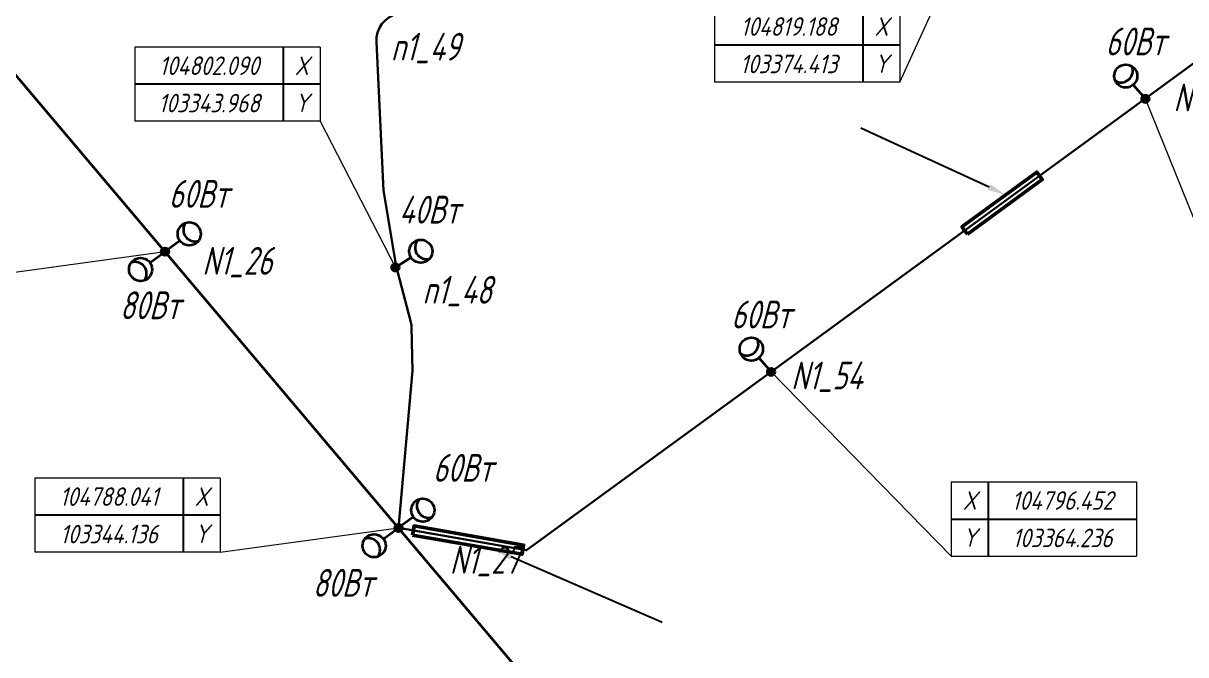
# Model space of a CAD drawing. Header units: millimetres. Extents: x -5263 to 103757798, y 0 to 105184226.
# Drawn here: x 103323891 to 103386612, y 104781197 to 104815260 of the extents above; entities that cross this region are included whole.
import ezdxf
from ezdxf import colors
from ezdxf.entities.mleader import LeaderData, LeaderLine
from ezdxf.enums import TextEntityAlignment as Align
from ezdxf.math import Vec2, Vec3

# ---------------------------------------------------------------- set-up
doc = ezdxf.new("R2010")
doc.units = ezdxf.units.MM
doc.set_wipeout_variables(frame=1)
doc.linetypes.add('CONTINOUS', pattern=[0])
for name, color, linetype, lineweight in [('_ПР_НО', 10, 'Continuous', 30), ('ЭО_Пл_Опора', 10, 'Continuous', 35), ('ЭО_Пл_Опора_Светильники', 10, 'Continuous', 35), ('ЭО_Пл_Распред_Сеть', 10, 'Continuous', 35), ('ЭО_Пл_Светильники', 10, 'Continuous', 25), ('ЭО_Пл_Светильники_Текст', 10, 'Continuous', 20), ('ЭО_Пл_Сеть_Освещения_В земле', 3, 'ID_N', 30), ('ЭО_Пл_Сеть_Освещения_Текст', 10, 'Continuous', 20), ('ЭС_Координата', 7, 'Continuous', 25)]:
    doc.layers.add(name, color=color, linetype=linetype, lineweight=lineweight)
doc.layers.get('0').off()
doc.styles.add('ПБГС', font='simplex.shx', dxfattribs={"width": 0.8, "oblique": 15})
doc.linetypes.add('ID_N', pattern='A,0,3,-3,["N",ПБГС,S=1.2,R=0,X=-1,Y=-0.5],-3,6', length=15)

# ---------------------------------------------------------------- blocks, each defined once
blk = doc.blocks.new('_None')
blk = doc.blocks.new('промежуточная')
h = blk.add_hatch(color=255)
edge = h.paths.add_edge_path()
edge.add_arc((0, 0), 0.833, 0, 360)
at = {"lineweight": 30}
blk.add_circle((0, 0), 0.833, dxfattribs=at)
blk = doc.blocks.new('*U33')
at = {"layer": 'ЭО_Пл_Светильники'}
blk.add_line((0, 2), (0, 0), dxfattribs=at)
at = {"layer": 'ЭО_Пл_Светильники', "linetype": 'ByBlock', "xscale": 250, "yscale": 250, "zscale": 250}
blk.add_blockref('промежуточная', (0, 0), dxfattribs=at)
at = {"style": 'ПБГС', "oblique": 15, "width": 0.7, "flags": 1}
blk.add_attdef('NAME', (0, -6), '', height=3.5, dxfattribs=at)
at = {"layer": 'ЭО_Пл_Светильники_Текст', "style": 'ПБГС', "oblique": 15, "width": 0.7, "flags": 1}
for tag, p in [('TYPE', (0, 0)), ('MANUFACTURER', (0, -12)), ('SPECIFICATION_SECTION', (0, -18)), ('POWER', (0, -24)), ('GROUP', (0, -30))]:
    blk.add_attdef(tag, p, '', height=3.5, dxfattribs=at)
at = {"layer": 'ЭО_Пл_Светильники_Текст', "style": 'ПБГС', "oblique": 15, "width": 0.7}
blk.add_attdef('N_PYLON', (2768, -2474), '', height=1500, dxfattribs=at)
blk = doc.blocks.new('*U34')
at = {"layer": 'ЭО_Пл_Светильники'}
blk.add_line((0, 2), (0, 0), dxfattribs=at)
at = {"layer": 'ЭО_Пл_Светильники', "linetype": 'ByBlock', "xscale": 250, "yscale": 250, "zscale": 250}
blk.add_blockref('промежуточная', (0, 0), dxfattribs=at)
at = {"style": 'ПБГС', "oblique": 15, "width": 0.7, "flags": 1}
blk.add_attdef('NAME', (0, -6), '', height=3.5, dxfattribs=at)
at = {"layer": 'ЭО_Пл_Светильники_Текст', "style": 'ПБГС', "oblique": 15, "width": 0.7, "flags": 1}
for tag, p in [('TYPE', (0, 0)), ('MANUFACTURER', (0, -12)), ('SPECIFICATION_SECTION', (0, -18)), ('POWER', (0, -24)), ('GROUP', (0, -30))]:
    blk.add_attdef(tag, p, '', height=3.5, dxfattribs=at)
at = {"layer": 'ЭО_Пл_Светильники_Текст', "style": 'ПБГС', "oblique": 15, "width": 0.7}
blk.add_attdef('N_PYLON', (1079, -941), '', height=1500, dxfattribs=at)
blk = doc.blocks.new('*U35')
at = {"layer": 'ЭО_Пл_Светильники'}
blk.add_line((0, 2), (0, 0), dxfattribs=at)
at = {"layer": 'ЭО_Пл_Светильники', "linetype": 'ByBlock', "xscale": 250, "yscale": 250, "zscale": 250}
blk.add_blockref('промежуточная', (0, 0), dxfattribs=at)
at = {"style": 'ПБГС', "oblique": 15, "width": 0.7, "flags": 1}
blk.add_attdef('NAME', (0, -6), '', height=3.5, dxfattribs=at)
at = {"layer": 'ЭО_Пл_Светильники_Текст', "style": 'ПБГС', "oblique": 15, "width": 0.7}
blk.add_attdef('N_PYLON', (1513, -679), '', height=1500, dxfattribs=at)
at = {"layer": 'ЭО_Пл_Светильники_Текст', "style": 'ПБГС', "oblique": 15, "width": 0.7, "flags": 1}
for tag, p in [('TYPE', (0, 0)), ('MANUFACTURER', (0, -12)), ('SPECIFICATION_SECTION', (0, -18)), ('POWER', (0, -24)), ('GROUP', (0, -30))]:
    blk.add_attdef(tag, p, '', height=3.5, dxfattribs=at)
blk = doc.blocks.new('*U382')
at = {"layer": 'ЭО_Пл_Светильники'}
blk.add_line((0, 2), (0, 0), dxfattribs=at)
at = {"layer": 'ЭО_Пл_Светильники', "linetype": 'ByBlock', "xscale": 250, "yscale": 250, "zscale": 250}
blk.add_blockref('промежуточная', (0, 0), dxfattribs=at)
at = {"style": 'ПБГС', "oblique": 15, "width": 0.7, "flags": 1}
blk.add_attdef('NAME', (0, -6), '', height=3.5, dxfattribs=at)
at = {"layer": 'ЭО_Пл_Светильники_Текст', "style": 'ПБГС', "oblique": 15, "width": 0.7, "flags": 1}
for tag, p in [('TYPE', (0, 0)), ('MANUFACTURER', (0, -12)), ('SPECIFICATION_SECTION', (0, -18)), ('POWER', (0, -24)), ('GROUP', (0, -30))]:
    blk.add_attdef(tag, p, '', height=3.5, dxfattribs=at)
at = {"layer": 'ЭО_Пл_Светильники_Текст', "style": 'ПБГС', "oblique": 15, "width": 0.7}
blk.add_attdef('N_PYLON', (2010, -1246), '', height=1500, dxfattribs=at)
blk = doc.blocks.new('*U438')
at = {"layer": 'ЭО_Пл_Светильники'}
blk.add_line((0, 2), (0, 0), dxfattribs=at)
at = {"layer": 'ЭО_Пл_Светильники', "linetype": 'ByBlock', "xscale": 250, "yscale": 250, "zscale": 250}
blk.add_blockref('промежуточная', (0, 0), dxfattribs=at)
at = {"style": 'ПБГС', "oblique": 15, "width": 0.7, "flags": 1}
blk.add_attdef('NAME', (0, -6), '', height=3.5, dxfattribs=at)
at = {"layer": 'ЭО_Пл_Светильники_Текст', "style": 'ПБГС', "oblique": 15, "width": 0.7, "flags": 1}
for tag, p in [('TYPE', (0, 0)), ('MANUFACTURER', (0, -12)), ('SPECIFICATION_SECTION', (0, -18)), ('POWER', (0, -24)), ('GROUP', (0, -30))]:
    blk.add_attdef(tag, p, '', height=3.5, dxfattribs=at)
at = {"layer": 'ЭО_Пл_Светильники_Текст', "style": 'ПБГС', "oblique": 15, "width": 0.7}
blk.add_attdef('N_PYLON', (-1051, -2734), '', height=1500, dxfattribs=at)
blk = doc.blocks.new('*U380')
at = {"layer": 'ЭО_Пл_Светильники'}
blk.add_line((0, 2), (0, 0), dxfattribs=at)
at = {"layer": 'ЭО_Пл_Светильники', "linetype": 'ByBlock', "xscale": 250, "yscale": 250, "zscale": 250}
blk.add_blockref('промежуточная', (0, 0), dxfattribs=at)
at = {"style": 'ПБГС', "oblique": 15, "width": 0.7, "flags": 1}
blk.add_attdef('NAME', (0, -6), '', height=3.5, dxfattribs=at)
at = {"layer": 'ЭО_Пл_Светильники_Текст', "style": 'ПБГС', "oblique": 15, "width": 0.7, "flags": 1}
for tag, p in [('TYPE', (0, 0)), ('MANUFACTURER', (0, -12)), ('SPECIFICATION_SECTION', (0, -18)), ('POWER', (0, -24)), ('GROUP', (0, -30))]:
    blk.add_attdef(tag, p, '', height=3.5, dxfattribs=at)
at = {"layer": 'ЭО_Пл_Светильники_Текст', "style": 'ПБГС', "oblique": 15, "width": 0.7}
blk.add_attdef('N_PYLON', (1467, -1955), '', height=1500, dxfattribs=at)
blk = doc.blocks.new('*U255')
at = {"layer": 'ЭО_Пл_Опора_Светильники'}
h = blk.add_hatch(color=256, dxfattribs=at)
h.dxf.hatch_style = 1
h.paths.add_polyline_path([(-117, 161, 1), (117, -161, 1)])
blk.add_line((-807, -590), (0, 0), dxfattribs=at)
for centre, radius in [((0, 0), 199), ((-1312, -959), 625)]:
    blk.add_circle(centre, radius, dxfattribs=at)
blk.add_arc((-1614, -1181), 625, 323.64541, 108.7302, dxfattribs=at)
at = {"style": 'ПБГС', "oblique": 15, "width": 0.7, "flags": 1}
for tag, p, height in [('TYPE', (-1704, -2539), 525000), ('NAME', (0, -3506), 875), ('MANUFACTURER', (0, -5006), 875), ('SPECIFICATION_SECTION', (0, -6506), 875), ('GROUP', (0, -9506), 875)]:
    blk.add_attdef(tag, p, '', height=height, dxfattribs=at)
at = {"layer": 'ЭО_Пл_Светильники_Текст', "style": 'ПБГС', "oblique": 15, "width": 0.7}
blk.add_attdef('POWER', (-2434, -3642), '', height=1500, dxfattribs=at)
blk = doc.blocks.new('*U238')
at = {"layer": 'ЭО_Пл_Опора_Светильники'}
h = blk.add_hatch(color=256, dxfattribs=at)
h.dxf.hatch_style = 1
h.paths.add_polyline_path([(117, -161, 1), (-117, 161, 1)])
blk.add_line((808, 590), (0, 0), dxfattribs=at)
for centre, radius in [((1312, 958), 625), ((0, 0), 199)]:
    blk.add_circle(centre, radius, dxfattribs=at)
blk.add_arc((1615, 1179), 625, 143.5876, 288.6724, dxfattribs=at)
at = {"style": 'ПБГС', "oblique": 15, "width": 0.7, "flags": 1}
for tag, p, height in [('TYPE', (-1704, -2539), 525000), ('NAME', (0, -3506), 875), ('MANUFACTURER', (0, -5006), 875), ('SPECIFICATION_SECTION', (0, -6506), 875), ('GROUP', (0, -9506), 875)]:
    blk.add_attdef(tag, p, '', height=height, dxfattribs=at)
at = {"layer": 'ЭО_Пл_Светильники_Текст', "style": 'ПБГС', "oblique": 15, "width": 0.7}
blk.add_attdef('POWER', (202, 2368), '', height=1500, dxfattribs=at)
blk = doc.blocks.new('*U244')
at = {"layer": 'ЭО_Пл_Опора_Светильники'}
h = blk.add_hatch(color=256, dxfattribs=at)
h.dxf.hatch_style = 1
h.paths.add_polyline_path([(-117, 161, 1), (117, -161, 1)])
blk.add_line((-807, -590), (0, 0), dxfattribs=at)
for centre, radius in [((0, 0), 199), ((-1312, -959), 625)]:
    blk.add_circle(centre, radius, dxfattribs=at)
blk.add_arc((-1614, -1181), 625, 323.64541, 108.7302, dxfattribs=at)
at = {"style": 'ПБГС', "oblique": 15, "width": 0.7, "flags": 1}
for tag, p, height in [('TYPE', (-1704, -2539), 525000), ('NAME', (0, -3506), 875), ('MANUFACTURER', (0, -5006), 875), ('SPECIFICATION_SECTION', (0, -6506), 875), ('GROUP', (0, -9506), 875)]:
    blk.add_attdef(tag, p, '', height=height, dxfattribs=at)
at = {"layer": 'ЭО_Пл_Светильники_Текст', "style": 'ПБГС', "oblique": 15, "width": 0.7}
blk.add_attdef('POWER', (-4626, -3713), '', height=1500, dxfattribs=at)
blk = doc.blocks.new('*U243')
at = {"layer": 'ЭО_Пл_Опора_Светильники'}
h = blk.add_hatch(color=256, dxfattribs=at)
h.dxf.hatch_style = 1
h.paths.add_polyline_path([(117, -161, 1), (-117, 161, 1)])
blk.add_line((808, 590), (0, 0), dxfattribs=at)
for centre, radius in [((1312, 958), 625), ((0, 0), 199)]:
    blk.add_circle(centre, radius, dxfattribs=at)
blk.add_arc((1615, 1179), 625, 143.5876, 288.6724, dxfattribs=at)
at = {"style": 'ПБГС', "oblique": 15, "width": 0.7, "flags": 1}
for tag, p, height in [('TYPE', (-1704, -2539), 525000), ('NAME', (0, -3506), 875), ('MANUFACTURER', (0, -5006), 875), ('SPECIFICATION_SECTION', (0, -6506), 875), ('GROUP', (0, -9506), 875)]:
    blk.add_attdef(tag, p, '', height=height, dxfattribs=at)
at = {"layer": 'ЭО_Пл_Светильники_Текст', "style": 'ПБГС', "oblique": 15, "width": 0.7}
blk.add_attdef('POWER', (1860, 2493), '', height=1500, dxfattribs=at)
blk = doc.blocks.new('*U221')
at = {"layer": 'ЭО_Пл_Опора_Светильники'}
h = blk.add_hatch(color=256, dxfattribs=at)
h.dxf.hatch_style = 1
h.paths.add_polyline_path([(151, 130, 1), (-151, -130, 1)])
blk.add_line((-654, 757), (0, 0), dxfattribs=at)
for centre, radius in [((-1062, 1230), 625), ((0, 0), 199)]:
    blk.add_circle(centre, radius, dxfattribs=at)
blk.add_arc((-1308, 1513), 625, 238.28755, 23.37234, dxfattribs=at)
at = {"style": 'ПБГС', "oblique": 15, "width": 0.7, "flags": 1}
for tag, p, height in [('TYPE', (-1704, -2539), 525000), ('NAME', (0, -3506), 875), ('MANUFACTURER', (0, -5006), 875), ('SPECIFICATION_SECTION', (0, -6506), 875), ('GROUP', (0, -9506), 875)]:
    blk.add_attdef(tag, p, '', height=height, dxfattribs=at)
at = {"layer": 'ЭО_Пл_Светильники_Текст', "style": 'ПБГС', "oblique": 15, "width": 0.7}
blk.add_attdef('POWER', (-2150, 2346), '', height=1500, dxfattribs=at)
blk = doc.blocks.new('*U379')
at = {"layer": 'ЭО_Пл_Опора_Светильники'}
h = blk.add_hatch(color=256, dxfattribs=at)
h.dxf.hatch_style = 1
h.paths.add_polyline_path([(107, -168, 1), (-107, 168, 1)])
blk.add_line((843, 537), (0, 0), dxfattribs=at)
for centre, radius in [((1371, 873), 625), ((0, 0), 199)]:
    blk.add_circle(centre, radius, dxfattribs=at)
blk.add_arc((1687, 1074), 625, 139.9477, 285.03249, dxfattribs=at)
at = {"style": 'ПБГС', "oblique": 15, "width": 0.7, "flags": 1}
for tag, p, height in [('TYPE', (-1704, -2539), 525000), ('NAME', (0, -3506), 875), ('MANUFACTURER', (0, -5006), 875), ('SPECIFICATION_SECTION', (0, -6506), 875), ('GROUP', (0, -9506), 875)]:
    blk.add_attdef(tag, p, '', height=height, dxfattribs=at)
at = {"layer": 'ЭО_Пл_Светильники_Текст', "style": 'ПБГС', "oblique": 15, "width": 0.7}
blk.add_attdef('POWER', (202, 2368), '', height=1500, dxfattribs=at)
blk = doc.blocks.new('*U497')
blk.add_wipeout([(-19.24, -2.63), (-19.24, 5.37), (-39.24, 5.37), (-39.24, -2.63)])
at = {"lineweight": 0}
blk.add_line((-19.24, -2.63), (0, 0), dxfattribs=at)
at = {"color": 0, "lineweight": 0, "transparency": 16777216}
for points in [[(-39.24, 5.37), (-39.24, -2.63), (-39.24, -2.63), (-39.24, -2.63)], [(-19.24, 5.37), (-39.24, 5.37)], [(-19.24, 5.37), (-19.24, -2.63), (-19.24, -2.63), (-19.24, -2.63)], [(-19.24, -2.63), (-39.24, -2.63)]]:
    blk.add_lwpolyline(points, dxfattribs=at)
at = {"transparency": 16777216}
for points in [[(-23.24, 5.37), (-23.24, -2.63)], [(-19.24, 1.37), (-39.24, 1.37)]]:
    blk.add_lwpolyline(points, dxfattribs=at)
at = {"color": 7, "transparency": 16777216, "char_height": 2, "width": 4, "attachment_point": 5, "style": 'ПБГС'}
for s, insert in [('X', (-21.24, 3.37)), ('Y', (-21.24, -0.63))]:
    blk.add_mtext(s, dxfattribs=dict(at, insert=insert))
at = {"color": 250, "transparency": 16777216, "style": 'ПБГС', "oblique": 15, "width": 0.8, "flags": 8}
for tag, p in [('КООРДИНАТАY', (-31.24, 3.37)), ('КООРДИНАТАX', (-31.24, -0.67))]:
    blk.add_attdef(tag, text='', height=2, dxfattribs=at).set_placement(p, align=Align.MIDDLE_CENTER)
blk = doc.blocks.new('*U516')
blk.add_wipeout([(19.44, -19.87), (19.44, -11.87), (39.44, -11.87), (39.44, -19.87)])
at = {"lineweight": 0}
blk.add_line((19.44, -19.87), (0, 0), dxfattribs=at)
at = {"color": 0, "lineweight": 0, "transparency": 16777216}
for points in [[(19.44, -11.87), (19.44, -19.87), (19.44, -19.87), (19.44, -19.87)], [(19.44, -11.87), (39.44, -11.87)], [(39.44, -11.87), (39.44, -19.87), (39.44, -19.87), (39.44, -19.87)], [(19.44, -19.87), (39.44, -19.87)]]:
    blk.add_lwpolyline(points, dxfattribs=at)
at = {"transparency": 16777216}
for points in [[(23.44, -11.87), (23.44, -19.87)], [(19.44, -15.87), (39.44, -15.87)]]:
    blk.add_lwpolyline(points, dxfattribs=at)
at = {"color": 7, "transparency": 16777216, "char_height": 2, "width": 4, "attachment_point": 5, "style": 'ПБГС'}
for s, insert in [('X', (21.44, -13.87)), ('Y', (21.44, -17.87))]:
    blk.add_mtext(s, dxfattribs=dict(at, insert=insert))
at = {"color": 250, "transparency": 16777216, "style": 'ПБГС', "oblique": 15, "width": 0.8, "flags": 8}
for tag, p in [('КООРДИНАТАY', (31.44, -13.87)), ('КООРДИНАТАX', (31.44, -17.91))]:
    blk.add_attdef(tag, text='', height=2, dxfattribs=at).set_placement(p, align=Align.MIDDLE_CENTER)
blk = doc.blocks.new('*U517')
blk.add_wipeout([(11.09, -27.43), (11.09, -19.43), (31.09, -19.43), (31.09, -27.43)])
at = {"lineweight": 0}
blk.add_line((11.09, -27.43), (0, 0), dxfattribs=at)
at = {"color": 0, "lineweight": 0, "transparency": 16777216}
for points in [[(11.09, -19.43), (11.09, -27.43), (11.09, -27.43), (11.09, -27.43)], [(11.09, -19.43), (31.09, -19.43)], [(31.09, -19.43), (31.09, -27.43), (31.09, -27.43), (31.09, -27.43)], [(11.09, -27.43), (31.09, -27.43)]]:
    blk.add_lwpolyline(points, dxfattribs=at)
at = {"transparency": 16777216}
for points in [[(15.09, -19.43), (15.09, -27.43)], [(11.09, -23.43), (31.09, -23.43)]]:
    blk.add_lwpolyline(points, dxfattribs=at)
at = {"color": 7, "transparency": 16777216, "char_height": 2, "width": 4, "attachment_point": 5, "style": 'ПБГС'}
for s, insert in [('X', (13.09, -21.43)), ('Y', (13.09, -25.43))]:
    blk.add_mtext(s, dxfattribs=dict(at, insert=insert))
at = {"color": 250, "transparency": 16777216, "style": 'ПБГС', "oblique": 15, "width": 0.8, "flags": 8}
for tag, p in [('КООРДИНАТАY', (23.09, -21.43)), ('КООРДИНАТАX', (23.09, -25.47))]:
    blk.add_attdef(tag, text='', height=2, dxfattribs=at).set_placement(p, align=Align.MIDDLE_CENTER)
blk = doc.blocks.new('*U527')
blk.add_wipeout([(-8.1, 15.76), (-8.1, 23.76), (-28.1, 23.76), (-28.1, 15.76)])
at = {"lineweight": 0}
blk.add_line((-8.1, 15.76), (0, 0), dxfattribs=at)
at = {"color": 0, "lineweight": 0, "transparency": 16777216}
for points in [[(-28.1, 23.76), (-28.1, 15.76), (-28.1, 15.76), (-28.1, 15.76)], [(-8.1, 23.76), (-28.1, 23.76)], [(-8.1, 23.76), (-8.1, 15.76), (-8.1, 15.76), (-8.1, 15.76)], [(-8.1, 15.76), (-28.1, 15.76)]]:
    blk.add_lwpolyline(points, dxfattribs=at)
at = {"transparency": 16777216}
for points in [[(-12.1, 23.76), (-12.1, 15.76)], [(-8.1, 19.76), (-28.1, 19.76)]]:
    blk.add_lwpolyline(points, dxfattribs=at)
at = {"color": 7, "transparency": 16777216, "char_height": 2, "width": 4, "attachment_point": 5, "style": 'ПБГС'}
for s, insert in [('X', (-10.1, 21.76)), ('Y', (-10.1, 17.76))]:
    blk.add_mtext(s, dxfattribs=dict(at, insert=insert))
at = {"color": 250, "transparency": 16777216, "style": 'ПБГС', "oblique": 15, "width": 0.8, "flags": 8}
for tag, p in [('КООРДИНАТАY', (-20.1, 21.76)), ('КООРДИНАТАX', (-20.1, 17.73))]:
    blk.add_attdef(tag, text='', height=2, dxfattribs=at).set_placement(p, align=Align.MIDDLE_CENTER)
blk = doc.blocks.new('*U530')
blk.add_wipeout([(-6.44, -14.21), (-6.44, -6.21), (-26.44, -6.21), (-26.44, -14.21)])
at = {"lineweight": 0}
blk.add_line((-6.44, -14.21), (0, 0), dxfattribs=at)
at = {"color": 0, "lineweight": 0, "transparency": 16777216}
for points in [[(-26.44, -6.21), (-26.44, -14.21), (-26.44, -14.21), (-26.44, -14.21)], [(-6.44, -6.21), (-26.44, -6.21)], [(-6.44, -6.21), (-6.44, -14.21), (-6.44, -14.21), (-6.44, -14.21)], [(-6.44, -14.21), (-26.44, -14.21)]]:
    blk.add_lwpolyline(points, dxfattribs=at)
at = {"transparency": 16777216}
for points in [[(-10.44, -6.21), (-10.44, -14.21)], [(-6.44, -10.21), (-26.44, -10.21)]]:
    blk.add_lwpolyline(points, dxfattribs=at)
at = {"color": 7, "transparency": 16777216, "char_height": 2, "width": 4, "attachment_point": 5, "style": 'ПБГС'}
for s, insert in [('X', (-8.44, -8.21)), ('Y', (-8.44, -12.21))]:
    blk.add_mtext(s, dxfattribs=dict(at, insert=insert))
at = {"color": 250, "transparency": 16777216, "style": 'ПБГС', "oblique": 15, "width": 0.8, "flags": 8}
for tag, p in [('КООРДИНАТАY', (-18.44, -8.21)), ('КООРДИНАТАX', (-18.44, -12.25))]:
    blk.add_attdef(tag, text='', height=2, dxfattribs=at).set_placement(p, align=Align.MIDDLE_CENTER)
blk = doc.blocks.new('*U586')
at = {"color": 0, "linetype": 'ByBlock', "lineweight": -2}
blk.add_lwpolyline([(0.147, -0.202), (4.185, 2.747), (3.89, 3.151), (-0.147, 0.202)], close=True, dxfattribs=at)
blk = doc.blocks.new('*U587')
at = {"color": 0, "linetype": 'ByBlock', "lineweight": -2}
blk.add_lwpolyline([(-0.043, -0.246), (5.868, -1.276), (5.954, -0.783), (0.043, 0.246)], close=True, dxfattribs=at)

msp = doc.modelspace()

# ---------------------------------------------------------------- linework, layer by layer
at = {"layer": 'ЭО_Пл_Распред_Сеть'}
msp.add_lwpolyline([(103399501, 104722540), (103280682, 104863098)], dxfattribs=at)
at = {"layer": 'ЭО_Пл_Сеть_Освещения_В земле'}
for points in [[(103364236, 104796452), (103421397, 104838214), (103441358, 104852700)], [(103344133, 104788038), (103351048, 104786833), (103364236, 104796452)]]:
    msp.add_lwpolyline(points, dxfattribs=at)
msp.add_lwpolyline([(103344134, 104788038), (103344895, 104796512), (103344840, 104798863, 0.05885), (103344791, 104799211), (103344015, 104802149), (103343330, 104806242), (103342942, 104814244, -0.363867), (103344108, 104815780), (103344731, 104815921), (103345526, 104822628, -0.309757), (103346642, 104823904), (103351263, 104825091, 0.420253), (103352335, 104826946), (103352000, 104828148), (103360048, 104827299, 0.212278), (103367412, 104821015), (103374364, 104819074)], format="xyb", dxfattribs=at)

# ---------------------------------------------------------------- block references
at = {"layer": '_ПР_НО', "color": 5, "linetype": 'CONTINOUS', "lineweight": 50, "xscale": 1000, "yscale": 1000, "zscale": 1000, "rotation": 359.9961694606591}
for name, p in [('*U586', (103374683, 104804085)), ('*U587', (103344934, 104787898))]:
    msp.add_blockref(name, p, dxfattribs=at)
at = {"layer": 'ЭО_Пл_Опора'}
for name, p, values in [('*U438', (103344781, 104815980), {'N_PYLON': 'n1_49'}), ('*U35', (103384434, 104811184), {'N_PYLON': 'N1_55'}), ('*U382', (103331538, 104802939), {'N_PYLON': 'N1_26'}), ('*U380', (103343968, 104802087), {'N_PYLON': 'n1_48'}), ('*U34', (103364236, 104796452), {'N_PYLON': 'N1_54'}), ('*U33', (103344134, 104788039), {'N_PYLON': 'N1_27'})]:
    msp.add_blockref(name, p, dxfattribs=at).add_auto_attribs(values)
at = {"layer": 'ЭО_Пл_Светильники'}
for name, p, values in [('*U221', (103384434, 104811183), {'POWER': '60Вт'}), ('*U238', (103331538, 104802939), {'POWER': '60Вт'}), ('*U379', (103343968, 104802087), {'POWER': '40Вт'}), ('*U255', (103331537, 104802939), {'POWER': '80Вт'}), ('*U221', (103364236, 104796452), {'POWER': '60Вт'}), ('*U243', (103344134, 104788037), {'POWER': '60Вт'}), ('*U244', (103344134, 104788037), {'POWER': '80Вт'})]:
    msp.add_blockref(name, p, dxfattribs=at).add_auto_attribs(values)

# ---------------------------------------------------------------- leaders
at = {"layer": 'ЭО_Пл_Сеть_Освещения_Текст'}
ml = msp.add_multileader_mtext('Standard', dxfattribs=at)
ml.set_content('Условные обозначения:', color=256, style='ПБГС')
ml.set_leader_properties(color=256, linetype='ByLayer', lineweight=-1)
ml.set_arrow_properties(name='NONE')
ml.build(insert=Vec2(0, 0))
ml.multileader.update_dxf_attribs({"text_left_attachment_type": 6, "text_right_attachment_type": 6, "dogleg_length": 0.5, "arrow_head_size": 2000, "scale": 500})
ctx = ml.context
ctx.base_point, ctx.scale, ctx.char_height, ctx.arrow_head_size, ctx.landing_gap_size, ctx.plane_origin = Vec3(103721923, 105117157), 500, 1250, 2000, 1000, Vec3(103717280, 105121639)
ctx.left_attachment, ctx.right_attachment = 6, 6
notes = []
notes.append((ctx, [(0, (0, 0, 0), (0, 0), (1, 0), 1, [])]))
ctx.mtext.insert, ctx.mtext.rotation, ctx.mtext.flow_direction = Vec3(103722923, 105118657), 6.283185, 5
ml = msp.add_multileader_mtext('Standard', dxfattribs=at)
ml.set_content('Проектируемая опора н.о. ОГККВ-7,5/ОГКС-7,5', color=256, style='ПБГС')
ml.set_leader_properties(color=256, linetype='ByLayer', lineweight=-1)
ml.set_arrow_properties(name='NONE')
ml.build(insert=Vec2(0, 0))
ml.multileader.update_dxf_attribs({"text_left_attachment_type": 6, "text_right_attachment_type": 6, "dogleg_length": 0.5, "arrow_head_size": 2000, "scale": 500})
ctx = ml.context
ctx.base_point, ctx.scale, ctx.char_height, ctx.arrow_head_size, ctx.landing_gap_size, ctx.plane_origin = Vec3(103725173, 105113213), 500, 1250, 2000, 1000, Vec3(103726179, 105116515)
ctx.left_attachment, ctx.right_attachment = 6, 6
notes.append((ctx, [(0, (0, 0, 0), (0, 0), (1, 0), 1, [])]))
ctx.mtext.insert, ctx.mtext.flow_direction = Vec3(103726173, 105114879), 5
ml = msp.add_multileader_mtext('Standard', dxfattribs=at)
ml.set_content('Проектируемая опора н.о. ОГК-4', color=256, style='ПБГС')
ml.set_leader_properties(color=256, linetype='ByLayer', lineweight=-1)
ml.set_arrow_properties(name='NONE')
ml.build(insert=Vec2(0, 0))
ml.multileader.update_dxf_attribs({"text_left_attachment_type": 6, "text_right_attachment_type": 6, "dogleg_length": 0.5, "arrow_head_size": 2000, "scale": 500})
ctx = ml.context
ctx.base_point, ctx.scale, ctx.char_height, ctx.arrow_head_size, ctx.landing_gap_size, ctx.plane_origin = Vec3(103725088, 105109558), 500, 1250, 2000, 1000, Vec3(103726094, 105112860)
ctx.left_attachment, ctx.right_attachment = 6, 6
notes.append((ctx, [(0, (0, 0, 0), (0, 0), (1, 0), 1, [])]))
ctx.mtext.insert, ctx.mtext.flow_direction = Vec3(103726088, 105111224), 5
ml = msp.add_multileader_mtext('Standard', dxfattribs=at)
ml.set_content('Проектируемый cветильник GALAD Волна LED Мини   ', color=256, style='ПБГС')
ml.set_leader_properties(color=256, linetype='ByLayer', lineweight=-1)
ml.set_arrow_properties(name='NONE')
ml.build(insert=Vec2(0, 0))
ml.multileader.update_dxf_attribs({"text_left_attachment_type": 6, "text_right_attachment_type": 6, "dogleg_length": 0.5, "arrow_head_size": 2000, "scale": 500})
ctx = ml.context
ctx.base_point, ctx.scale, ctx.char_height, ctx.arrow_head_size, ctx.landing_gap_size, ctx.plane_origin = Vec3(103721068, 105105564), 500, 1250, 2000, 1000, Vec3(103717217, 105108867)
ctx.left_attachment, ctx.right_attachment = 6, 6
notes.append((ctx, [(0, (0, 0, 0), (0, 0), (1, 0), 1, [])]))
ctx.mtext.insert, ctx.mtext.rotation, ctx.mtext.flow_direction = Vec3(103722068, 105107231), 6.283185, 5
ml = msp.add_multileader_mtext('Standard', dxfattribs=at)
ml.set_content('Проектируемый пункт питания/пункт учета', color=256, style='ПБГС')
ml.set_leader_properties(color=256, linetype='ByLayer', lineweight=-1)
ml.set_arrow_properties(name='NONE')
ml.build(insert=Vec2(0, 0))
ml.multileader.update_dxf_attribs({"text_left_attachment_type": 6, "text_right_attachment_type": 6, "dogleg_length": 0.5, "arrow_head_size": 2000, "scale": 500})
ctx = ml.context
ctx.base_point, ctx.scale, ctx.char_height, ctx.arrow_head_size, ctx.landing_gap_size, ctx.plane_origin = Vec3(103721068, 105102643), 500, 1250, 2000, 1000, Vec3(103717217, 105105945)
ctx.left_attachment, ctx.right_attachment = 6, 6
notes.append((ctx, [(0, (0, 0, 0), (0, 0), (1, 0), 1, [])]))
ctx.mtext.insert, ctx.mtext.rotation, ctx.mtext.flow_direction = Vec3(103722068, 105104309), 6.283185, 5
ml = msp.add_multileader_mtext('Standard', dxfattribs=at)
ml.set_content('Кабель в земле', color=256, style='ПБГС')
ml.set_leader_properties(color=256, linetype='ByLayer', lineweight=-1)
ml.set_arrow_properties(name='NONE')
ml.build(insert=Vec2(0, 0))
ml.multileader.update_dxf_attribs({"text_left_attachment_type": 6, "text_right_attachment_type": 6, "dogleg_length": 0.5, "arrow_head_size": 2000, "scale": 500})
ctx = ml.context
ctx.base_point, ctx.scale, ctx.char_height, ctx.arrow_head_size, ctx.landing_gap_size, ctx.plane_origin = Vec3(103721068, 105099665), 500, 1250, 2000, 1000, Vec3(103717217, 105102801)
ctx.left_attachment, ctx.right_attachment = 6, 6
notes.append((ctx, [(0, (0, 0, 0), (0, 0), (1, 0), 1, [])]))
ctx.mtext.insert, ctx.mtext.rotation, ctx.mtext.flow_direction = Vec3(103722068, 105101165), 6.283185, 5
ml = msp.add_multileader_mtext('Standard', dxfattribs=at)
ml.set_content('Кабель по воздуху', color=256, style='ПБГС')
ml.set_leader_properties(color=256, linetype='ByLayer', lineweight=-1)
ml.set_arrow_properties(name='NONE')
ml.build(insert=Vec2(0, 0))
ml.multileader.update_dxf_attribs({"text_left_attachment_type": 6, "text_right_attachment_type": 6, "dogleg_length": 0.5, "arrow_head_size": 2000, "scale": 500})
ctx = ml.context
ctx.base_point, ctx.scale, ctx.char_height, ctx.arrow_head_size, ctx.landing_gap_size, ctx.plane_origin = Vec3(103721142, 105096376), 500, 1250, 2000, 1000, Vec3(103717290, 105099679)
ctx.left_attachment, ctx.right_attachment = 6, 6
notes.append((ctx, [(0, (0, 0, 0), (0, 0), (1, 0), 1, [])]))
ctx.mtext.insert, ctx.mtext.rotation, ctx.mtext.flow_direction = Vec3(103722142, 105098043), 6.283185, 5
for ctx, leaders in notes:
    for number, flags, end, landing, length, lines in leaders:
        leader = LeaderData()
        leader.index, (leader.has_last_leader_line, leader.has_dogleg_vector, leader.attachment_direction) = number, flags
        leader.last_leader_point, leader.dogleg_vector, leader.dogleg_length = Vec3(end), Vec3(landing), length
        for number, points, colour, breaks in lines:
            line = LeaderLine()
            line.index, line.vertices, line.color, line.breaks = number, Vec3.list(points), colors.encode_raw_color(colour), breaks
            leader.lines.append(line)
        ctx.leaders.append(leader)

# ---------------------------------------------------------------- next in the draw order: block references
at = {"layer": 'ЭС_Координата', "lineweight": 70, "xscale": 500, "yscale": 500, "zscale": 500}
for name, p, values in [('*U530', (103374413, 104819188), {'КООРДИНАТАX': '103374.413', 'КООРДИНАТАY': '104819.188'}), ('*U517', (103384434, 104811183), {'КООРДИНАТАX': '103384.434', 'КООРДИНАТАY': '104811.183'}), ('*U497', (103331540, 104802942), {'КООРДИНАТАX': '103331.540', 'КООРДИНАТАY': '104802.942'}), ('*U516', (103364236, 104796452), {'КООРДИНАТАX': '103364.236', 'КООРДИНАТАY': '104796.452'}), ('*U497', (103344136, 104788041), {'КООРДИНАТАX': '103344.136', 'КООРДИНАТАY': '104788.041'})]:
    msp.add_blockref(name, p, dxfattribs=at).add_auto_attribs(values)

# ---------------------------------------------------------------- next in the draw order: leaders
at = {"layer": 'ЭС_Координата', "lineweight": 25}
ml = msp.add_multileader_mtext('Standard', dxfattribs=at)
ml.set_content('', color=256, style='ПБГС')
ml.set_leader_properties()
ml.build(insert=Vec2(0, 0))
ml.multileader.update_dxf_attribs({"has_dogleg": 0, "has_text_frame": 1, "text_left_attachment_type": 0, "text_right_attachment_type": 0, "dogleg_length": 0, "arrow_head_size": 1000})
ctx = ml.context
ctx.base_point, ctx.char_height, ctx.arrow_head_size, ctx.landing_gap_size, ctx.plane_origin, ctx.plane_x_axis, ctx.plane_y_axis = Vec3(103349644, 104809602), 1200, 1000, 0, Vec3(103177466, 104862245), Vec3(1, -0.000067), Vec3(0.000067, 1)
ctx.left_attachment, ctx.right_attachment = 0, 0
notes = []
notes.append((ctx, [(1, (1, 1, 0), (103369077, 104809601), (-1, 0.000067), 0, [(0, [(103376916, 104805999)], 0, [])])]))
ctx.mtext.insert, ctx.mtext.text_direction, ctx.mtext.rotation = Vec3(103349644, 104809602), Vec3(1, -0.000067), 6.283118
ctx.mtext.has_bg_fill, ctx.mtext.bg_color, ctx.mtext.bg_scale_factor, ctx.mtext.bg_transparency, ctx.mtext.use_window_bg_color = 1, -1027028792, 1.5, 0, 1
ml = msp.add_multileader_mtext('Standard', dxfattribs=at)
ml.set_content('', color=256, style='ПБГС')
ml.set_leader_properties()
ml.build(insert=Vec2(0, 0))
ml.multileader.update_dxf_attribs({"has_dogleg": 0, "has_text_frame": 1, "text_left_attachment_type": 0, "text_right_attachment_type": 0, "dogleg_length": 0, "arrow_head_size": 1000})
ctx = ml.context
ctx.base_point, ctx.char_height, ctx.arrow_head_size, ctx.landing_gap_size, ctx.plane_origin, ctx.plane_x_axis, ctx.plane_y_axis = Vec3(103358364, 104782959), 1200, 1000, 0, Vec3(103151943, 104843615), Vec3(1, -0.000067), Vec3(0.000067, 1)
ctx.left_attachment, ctx.right_attachment = 0, 0
notes.append((ctx, [(0, (1, 1, 0), (103358364, 104782959), (1, -0.000067), 0, [(0, [(103349295, 104786885)], 0, [])])]))
ctx.mtext.insert, ctx.mtext.text_direction, ctx.mtext.rotation = Vec3(103358364, 104782959), Vec3(1, -0.000067), 6.283118
ctx.mtext.has_bg_fill, ctx.mtext.bg_color, ctx.mtext.bg_scale_factor, ctx.mtext.bg_transparency, ctx.mtext.use_window_bg_color = 1, -1027028792, 1.5, 0, 1
for ctx, leaders in notes:
    for number, flags, end, landing, length, lines in leaders:
        leader = LeaderData()
        leader.index, (leader.has_last_leader_line, leader.has_dogleg_vector, leader.attachment_direction) = number, flags
        leader.last_leader_point, leader.dogleg_vector, leader.dogleg_length = Vec3(end), Vec3(landing), length
        for number, points, colour, breaks in lines:
            line = LeaderLine()
            line.index, line.vertices, line.color, line.breaks = number, Vec3.list(points), colors.encode_raw_color(colour), breaks
            leader.lines.append(line)
        ctx.leaders.append(leader)

# ---------------------------------------------------------------- next in the draw order: block references
at = {"layer": 'ЭС_Координата', "lineweight": 70, "xscale": 500, "yscale": 500, "zscale": 500}
msp.add_blockref('*U527', (103343968, 104802090), dxfattribs=at).add_auto_attribs({'КООРДИНАТАX': '103343.968', 'КООРДИНАТАY': '104802.090'})

doc.saveas('drawing.dxf')
